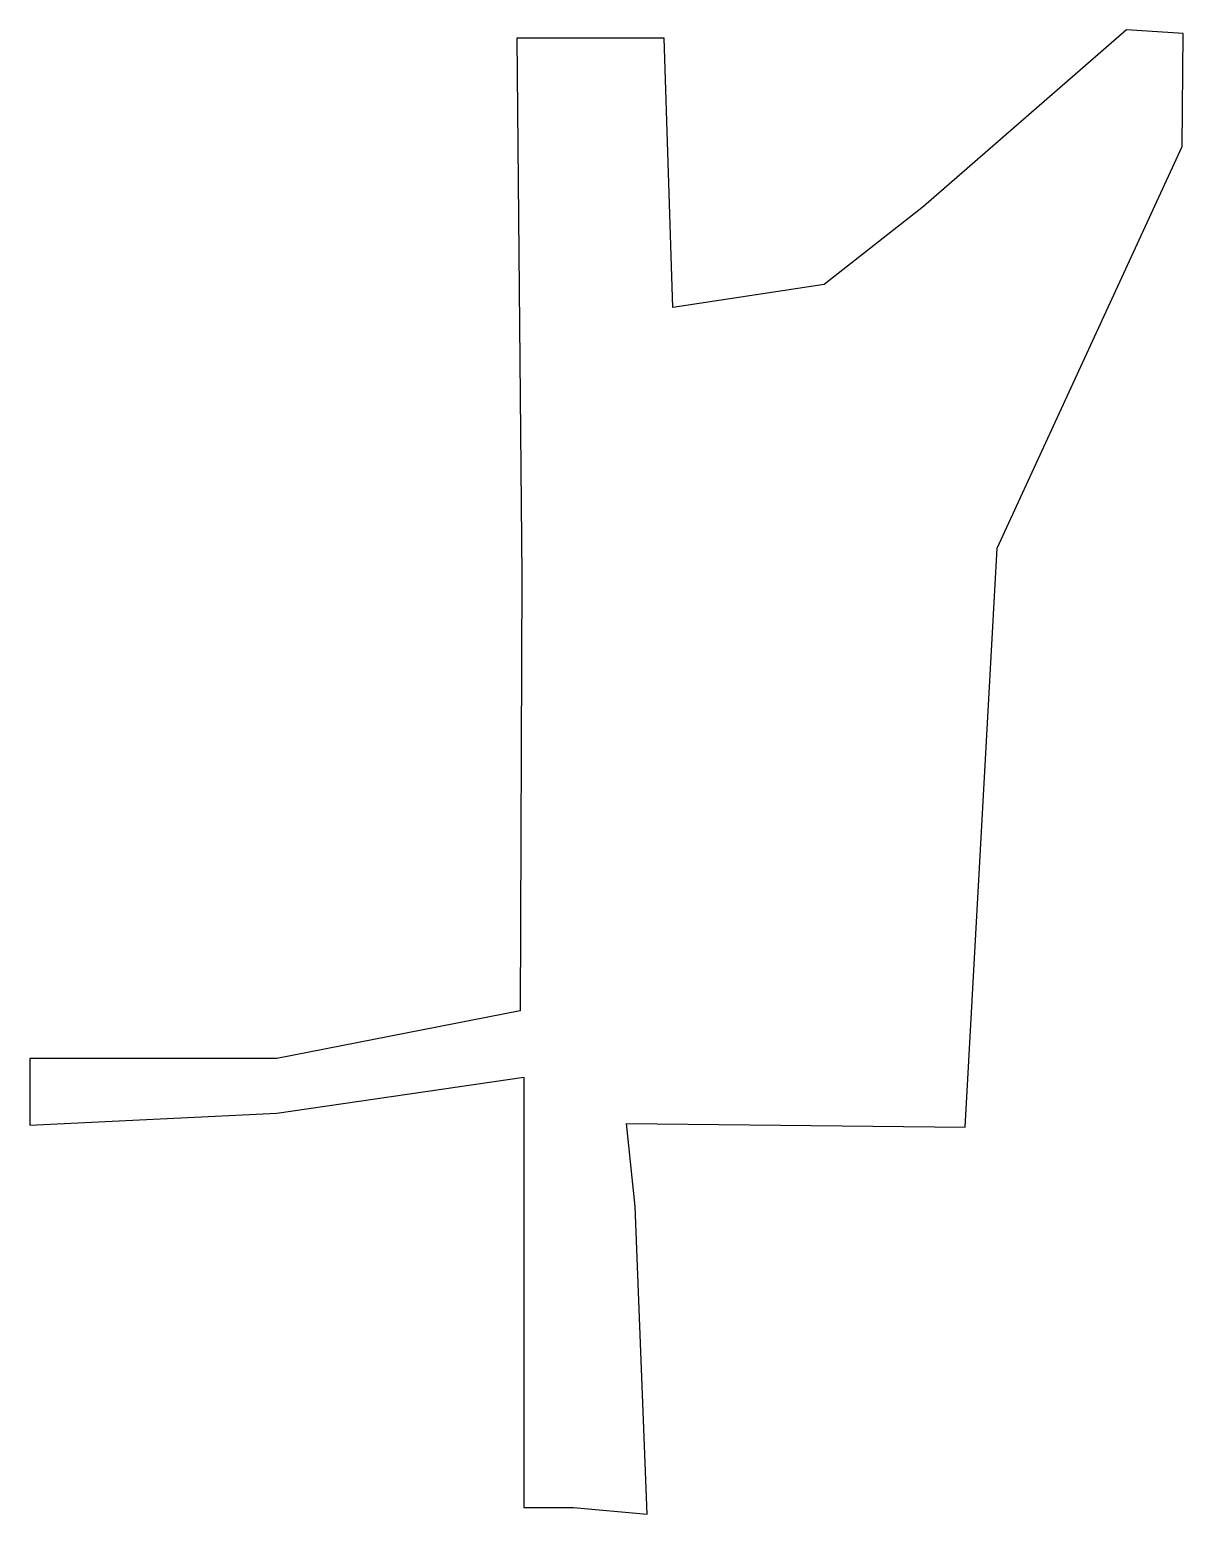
# Model space of a CAD drawing. Extents: x -53 to 55, y -70 to 70.
import ezdxf

# ---------------------------------------------------------------- set-up
doc = ezdxf.new("R2010")
doc.units = 0

msp = doc.modelspace()

# ---------------------------------------------------------------- linework, layer by layer
at = {"layer": 'Layer 1', "color": 4}
for p, q in [((-1.946692, 68.869835), (-7.432387, 68.869835)), ((-7.432387, 68.869835), (-6.951326, 18.281109)), ((6.425366, 68.869835), (-1.946692, 68.869835)), ((7.251127, 43.499753), (6.425366, 68.869835)), ((49.9789, 69.663563), (30.847092, 53.00977)), ((55.320305, 69.294218), (49.9789, 69.663563)), ((55.209691, 58.66225), (55.320305, 69.294218)), ((37.780894, 20.84715), (55.209691, 58.66225)), ((30.847092, 53.00977), (21.492897, 45.689106)), ((21.492897, 45.689106), (7.251127, 43.499753)), ((34.771062, -33.650991), (37.780894, 20.84715)), ((-6.951326, 18.281109), (-7.111679, -22.686404)), ((-7.111679, -22.686404), (-30.047847, -27.176305)), ((-30.047847, -27.176305), (-53.304722, -27.176305)), ((-53.304722, -27.176305), (-53.304722, -30.311625)), ((-30.047847, -32.32449), (-6.790972, -28.957071)), ((-6.790972, -28.957071), (-6.790972, -39.90481)), ((-53.304722, -30.311625), (-53.304722, -33.446944)), ((-53.304722, -33.446944), (-30.047847, -32.32449)), ((3.699356, -41.118252), (2.897588, -33.308204)), ((2.897588, -33.308204), (34.771062, -33.650991)), ((-6.790972, -39.90481), (-6.790972, -69.453533)), ((4.821831, -70.094968), (3.699356, -41.118252)), ((-6.790972, -69.453533), (-2.107045, -69.453533)), ((-2.107045, -69.453533), (4.821831, -70.094968))]:
    msp.add_line(p, q, dxfattribs=at)

doc.saveas('drawing.dxf')
